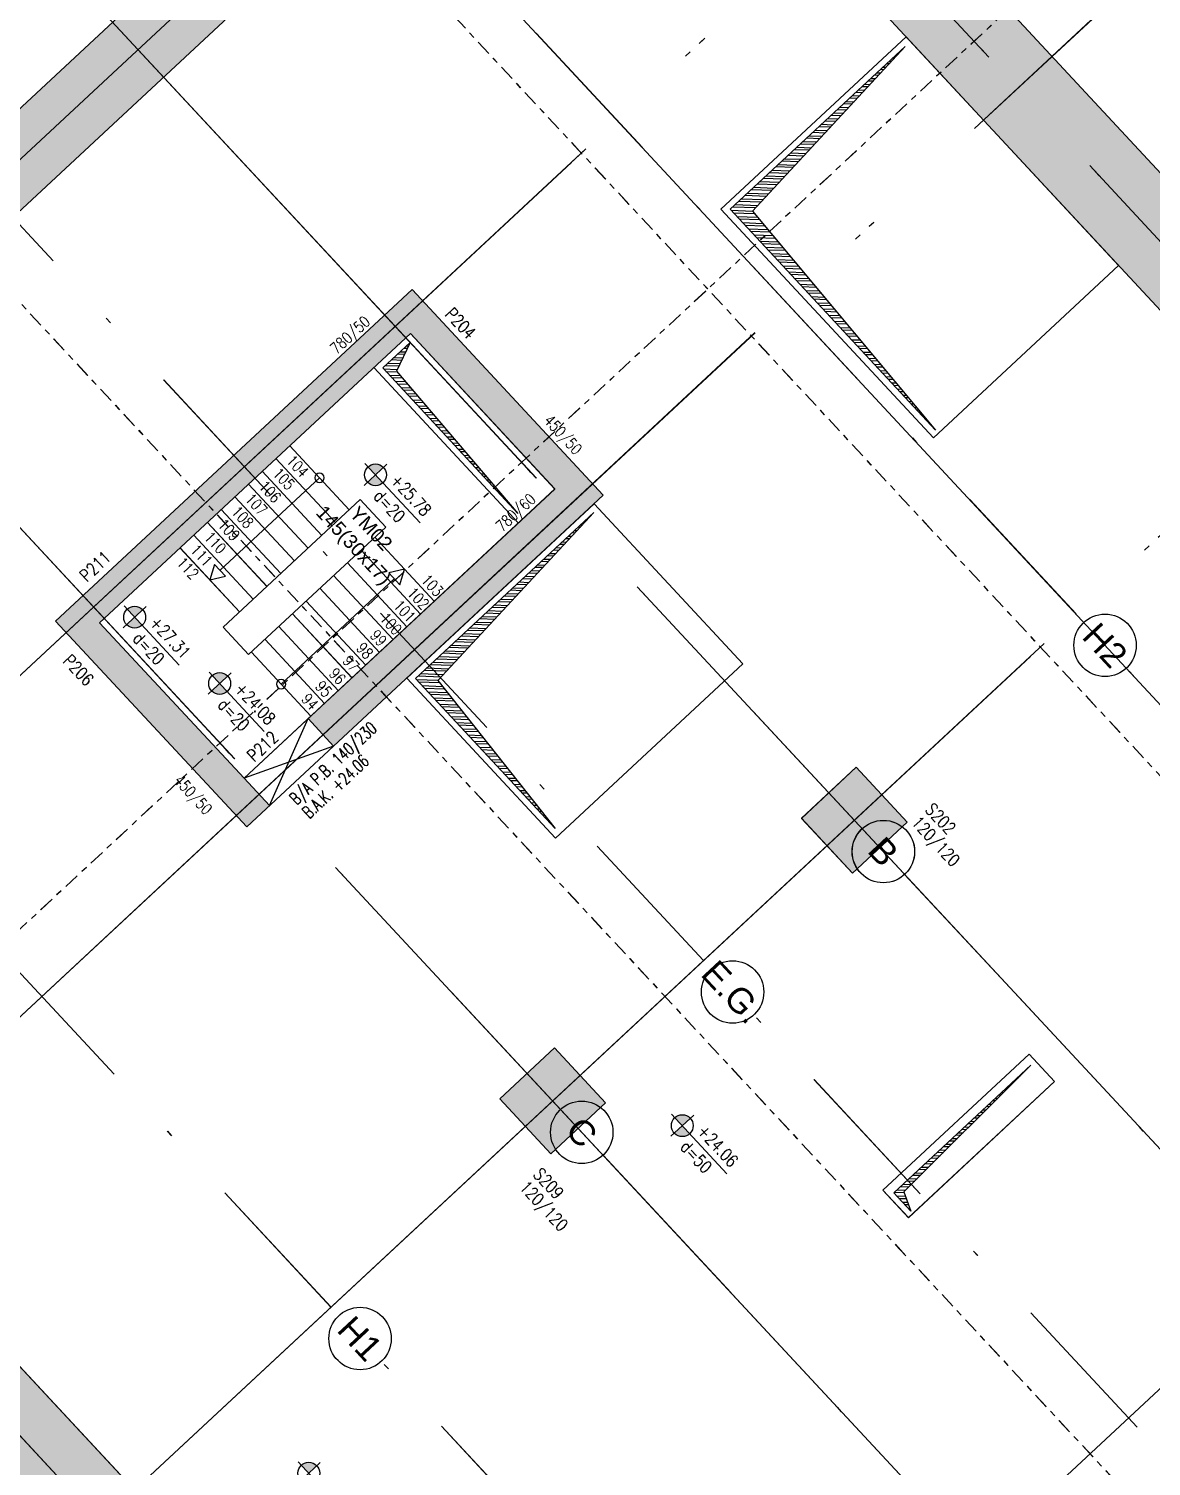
# Model space of a CAD drawing. Header units: inches. Extents: x 400392 to 401495, y 4543971 to 4544133.
# Drawn here: x 400406.88 to 400424.87, y 4544080.24 to 4544103.26 of the extents above; entities that cross this region are included whole.
import ezdxf
from ezdxf.enums import TextEntityAlignment as Align

# ---------------------------------------------------------------- set-up
doc = ezdxf.new("R2010")
doc.units = ezdxf.units.IN
doc.header["$MEASUREMENT"] = 0
for name, pattern in [('AKS', [3, 2.5, -0.25, 0, -0.25]), ('CENTER', [2, 1.25, -0.25, 0.25, -0.25]), ('CIZGI', [0.4, 0.25, -0.15]), ('CONTINU', [0]), ('DASHDOT2', [0.5, 0.25, -0.125, 0, -0.125]), ('HIDDEN', [0.375, 0.25, -0.125])]:
    doc.linetypes.add(name, pattern=pattern)
doc.layers.add('A-DETL', color=90, linetype='Continuous', lineweight=15)
for name, color, linetype in [('aks prota', 2, 'AKS'), ('boşluk prota', 2, 'Continuous'), ('boşluk taraması prota', 252, 'Continuous'), ('caks prota', 4, 'Continuous'), ('kiriş prota', 6, 'Continuous'), ('kolon prota', 1, 'Continuous'), ('kolon tarama prota', 252, 'Continuous'), ('lkolon prota', 4, 'Continuous'), ('lperde prota', 4, 'Continuous'), ('merdiven prota', 2, 'Continuous'), ('metraj prota', 2, 'Continuous'), ('perde prota', 1, 'Continuous'), ('PRT-AL-TUNEL_EKSENI', 14, 'DASHDOT2'), ('PRT-MI-ad_dim', 8, 'Continuous'), ('prt-s-taxis', 7, 'Continuous'), ('skesit prota', 7, 'Continuous'), ('st-s_level (kot)', 6, 'Continuous'), ('st-s_levelmark (kot işareti)', 4, 'Continuous'), ('st_s_not çizgisi', 4, 'CIZGI'), ('taks prota', 7, 'Continuous'), ('tkolon prota', 6, 'Continuous'), ('tnot prota', 4, 'Continuous'), ('tperde prota', 6, 'Continuous')]:
    doc.layers.add(name, color=color, linetype=linetype)
doc.styles.add('OLCU', font='romanstw.shx')
doc.styles.add('PRT-MI-a_Arial', font='Arial.ttf', dxfattribs={"height": 30})
doc.styles.add('TAKS', font='Arial Unicode.ttf')
doc.styles.add('tkolon', font='romanstw.shx')
doc.styles.add('TNOT', font='romanstw.shx', dxfattribs={"width": 0.8, "height": 250})

# ---------------------------------------------------------------- blocks, each defined once
blk = doc.blocks.new('PLAN_KOT')
at = {"layer": 'st-s_levelmark (kot işareti)'}
h = blk.add_hatch(color=256, dxfattribs=at)
h.paths.add_polyline_path([(0, 17.5, 0.414214), (-17.5, 0), (0, 0)])
h.paths.add_polyline_path([(17.5, 0), (0, 0), (0, -17.5, 0.414214)])
for p, q in [((0, 25), (0, -25)), ((105, 0), (-25, 0))]:
    blk.add_line(p, q, dxfattribs=at)
blk.add_circle((0, 0), 17.5, dxfattribs=at)
at = {"layer": 'st-s_level (kot)', "color": 6, "style": 'OLCU', "width": 0.8}
for tag, p in [('KOT', (22.7, 9.8)), ('DÖŞEME_KALINLIĞI', (22.7, -27.6))]:
    blk.add_attdef(tag, p, '', height=20, dxfattribs=at)
blk = doc.blocks.new('*U12')
at = {"layer": 'metraj prota', "color": 4}
blk.add_lwpolyline([(-270, 0), (-247.5, 13), (-247.5, -13)], close=True, dxfattribs=at)
blk.add_lwpolyline([(0, 0), (-247.5, 0)], dxfattribs=at)
blk.add_circle((0, 0), 7.5, dxfattribs=at)
blk = doc.blocks.new('*U11')
at = {"layer": 'metraj prota', "color": 4}
blk.add_lwpolyline([(-240, 0), (-217.5, 13), (-217.5, -13)], close=True, dxfattribs=at)
blk.add_lwpolyline([(0, 0), (-217.5, 0)], dxfattribs=at)
blk.add_circle((0, 0), 7.5, dxfattribs=at)
blk = doc.blocks.new('Stair_Anotation')
at = {"color": 0, "style": 'PRT-MI-a_Arial'}
blk.add_attdef('M.ADI', text='', height=0.2, dxfattribs=at).set_placement((0, 0), align=Align.BOTTOM_CENTER)
blk.add_attdef('BAS.SAYI-(EN-RIHT)', text='', height=0.2, dxfattribs=at).set_placement((0, -0.08), align=Align.TOP_CENTER)
blk = doc.blocks.new('A$C1a5ef8c2')
at = {"layer": 'boşluk taraması prota', "ltscale": 2}
h = blk.add_hatch(dxfattribs=at)
h.set_pattern_fill('ANSI31', color=256, scale=0.03, angle=-47.076, style=0)
h.set_pattern_definition([(357.923994, (-752.87221, 359.85897), (0.003450452, 0.095187483), [])])
h.paths.add_polyline_path([(29.334, 128.356), (26.886, 125.715), (29.821, 122.21), (26.531, 125.748)])
h = blk.add_hatch(dxfattribs=at)
h.set_pattern_fill('ANSI31', color=256, scale=0.03, angle=-47.076, style=0)
h.set_pattern_definition([(357.923994, (-758.44145, 357.31893), (0.003450452, 0.095187483), [])])
h.paths.add_polyline_path([(21.401, 123.617), (21.183, 123.156), (23.129, 120.878), (20.962, 123.208)])
h = blk.add_hatch(dxfattribs=at)
h.set_pattern_fill('ANSI31', color=256, scale=0.03, angle=-47.076, style=0)
h.set_pattern_definition([(357.923994, (-757.91411, 352.34681), (0.003450452, 0.095187483), [])])
h.paths.add_polyline_path([(24.345, 120.892), (21.844, 118.203), (23.724, 115.832), (21.489, 118.236)])
h = blk.add_hatch(dxfattribs=at)
h.set_pattern_fill('ANSI31', color=256, scale=0.03, angle=-47.076, style=0)
h.set_pattern_definition([(357.923994, (-1189.88509, 799.59611), (0.0034504516, 0.095187483), [])])
h.paths.add_polyline_path([(31.347, 112.041), (29.313, 110.014), (29.423, 109.705), (29.15, 109.998)])
at = {"layer": 'kolon tarama prota'}
h = blk.add_hatch(color=256, dxfattribs=at)
h.dxf.hatch_style = 1
h.paths.add_polyline_path([(49.467, 68.11), (49.159, 70.643), (5.918, 117.138), (24.151, 134.095), (39.018, 118.11), (43.332, 118.633), (43.151, 120.123), (39.596, 119.691), (24.432, 135.995), (4.002, 116.995)])
h = blk.add_hatch(color=256, dxfattribs=at)
h.dxf.hatch_style = 1
h.paths.add_polyline_path([(24.496, 121.17), (21.432, 124.465), (15.72, 119.153), (18.785, 115.858), (19.151, 116.198), (16.427, 119.127), (21.406, 123.758), (23.721, 121.268), (19.767, 117.591), (20.176, 117.151)])
h = blk.add_hatch(color=256, dxfattribs=at)
h.dxf.hatch_style = 1
h.paths.add_polyline_path([(28.548, 116.813), (29.366, 115.934), (28.487, 115.117), (27.67, 115.995)])
h = blk.add_hatch(color=256, dxfattribs=at)
h.dxf.hatch_style = 1
h.paths.add_polyline_path([(23.715, 112.318), (24.533, 111.439), (23.654, 110.622), (22.837, 111.501)])
at = {"layer": 'A-DETL', "color": 1, "lineweight": 5}
blk.add_lwpolyline([(18.906, 133.421), (126.814, 17.396)], dxfattribs=at)
at = {"layer": 'aks prota', "ltscale": 10}
for p, q in [((133.168, 17.979), (20.172, 139.475)), ((133.168, 17.979), (20.172, 139.475)), ((133.168, 17.979), (20.172, 139.475)), ((131.311, 19.976), (20.172, 139.475)), ((133.168, 17.979), (20.172, 139.475)), ((1.421, 113.774), (27.834, 138.34)), ((1.421, 113.774), (27.834, 138.34)), ((1.557, 113.902), (27.834, 138.34)), ((1.639, 113.978), (27.834, 138.34)), ((1.639, 113.978), (27.834, 138.34)), ((5.678, 109.471), (31.954, 133.91)), ((5.678, 109.471), (31.954, 133.91)), ((5.678, 109.471), (31.954, 133.91)), ((5.896, 109.675), (31.954, 133.91)), ((5.913, 109.691), (31.971, 133.926)), ((125.918, 11.237), (12.923, 132.733)), ((125.918, 11.237), (12.923, 132.733)), ((125.918, 11.237), (12.923, 132.733)), ((124.062, 13.233), (12.923, 132.733)), ((125.918, 11.237), (12.923, 132.733)), ((8.402, 106.542), (34.678, 130.981)), ((8.402, 106.542), (34.678, 130.981)), ((8.402, 106.542), (34.678, 130.981)), ((8.621, 106.746), (34.678, 130.981)), ((8.621, 106.746), (34.678, 130.981)), ((121.085, 6.742), (8.09, 128.238)), ((121.085, 6.742), (8.09, 128.238)), ((121.085, 6.742), (8.09, 128.238)), ((119.229, 8.739), (8.09, 128.238)), ((121.085, 6.742), (8.09, 128.238)), ((13.033, 101.563), (39.309, 126.001)), ((13.033, 101.563), (39.309, 126.001)), ((13.033, 101.563), (39.309, 126.001)), ((13.251, 101.767), (39.309, 126.001)), ((13.251, 101.767), (39.309, 126.001)), ((113.836, 0), (0.841, 121.496)), ((113.836, 0), (0.841, 121.496)), ((113.836, 0), (0.841, 121.496)), ((111.979, 1.996), (0.841, 121.496)), ((113.836, 0), (0.841, 121.496)), ((19.843, 94.24), (46.442, 118.978)), ((19.843, 94.24), (46.442, 118.978)), ((19.843, 94.24), (46.442, 118.978)), ((20.062, 94.444), (46.442, 118.978)), ((20.062, 94.444), (46.442, 118.978)), ((113.372, 24.727), (29.325, 115.097)), ((113.372, 24.727), (29.325, 115.097)), ((108.54, 20.232), (24.492, 110.602))]:
    blk.add_line(p, q, dxfattribs=at)
at = {"layer": 'boşluk prota', "ltscale": 0.05}
for points in [[(29.334, 128.356), (26.886, 125.715), (29.821, 122.21), (26.531, 125.748)], [(21.401, 123.617), (21.183, 123.156), (23.129, 120.878), (20.962, 123.208)], [(24.345, 120.892), (21.844, 118.203), (23.724, 115.832), (21.489, 118.236)], [(31.347, 112.041), (29.313, 110.014), (29.423, 109.705), (29.15, 109.998)]]:
    blk.add_lwpolyline(points, close=True, dxfattribs=at)
at = {"layer": 'caks prota', "ltscale": 0.05}
for centre in [(32.536, 118.766), (32.536, 118.766), (28.984, 115.463), (28.984, 115.463), (26.568, 113.215), (26.568, 113.215), (24.152, 110.968), (24.152, 110.968), (20.6, 107.665), (20.6, 107.665)]:
    blk.add_circle(centre, 0.5, dxfattribs=at)
at = {"layer": 'kiriş prota'}
for points in [[(29.347, 128.509), (32.752, 124.848), (29.786, 122.089), (26.381, 125.751)], [(20.602, 121.098), (18.405, 119.055), (18.814, 118.616), (21.011, 120.659)], [(24.35, 121.033), (26.733, 118.47), (23.731, 115.678), (21.348, 118.241)], [(31.318, 112.219), (31.727, 111.78), (29.384, 109.6), (28.975, 110.04)]]:
    blk.add_lwpolyline(points, close=True, dxfattribs=at)
blk.add_lwpolyline([(20.82, 123.213), (23.136, 120.724)], dxfattribs=at)
at = {"layer": 'kolon prota', "color": 1}
for points in [[(28.548, 116.813), (29.366, 115.934), (28.487, 115.117), (27.67, 115.995)], [(23.715, 112.318), (24.533, 111.439), (23.654, 110.622), (22.837, 111.501)]]:
    blk.add_lwpolyline(points, close=True, dxfattribs=at)
at = {"layer": 'merdiven prota', "linetype": 'HIDDEN', "ltscale": 10}
for p, q in [((20.426, 120.935), (19.473, 121.96)), ((19.987, 120.526), (19.033, 121.552)), ((20.207, 120.731), (19.253, 121.756)), ((19.767, 120.322), (18.814, 121.347)), ((19.548, 120.118), (18.594, 121.143)), ((19.328, 119.913), (18.374, 120.939)), ((19.108, 119.709), (18.155, 120.734)), ((18.889, 119.505), (17.935, 120.53)), ((21.788, 119.47), (20.835, 120.496)), ((18.669, 119.301), (17.715, 120.326)), ((21.569, 119.266), (20.615, 120.291)), ((21.349, 119.062), (20.396, 120.087)), ((21.129, 118.858), (20.176, 119.883)), ((20.69, 118.449), (19.737, 119.474)), ((20.91, 118.653), (19.956, 119.678)), ((20.47, 118.245), (19.517, 119.27)), ((20.251, 118.04), (19.297, 119.065)), ((20.031, 117.836), (19.077, 118.861)), ((19.811, 117.632), (18.858, 118.657))]:
    blk.add_line(p, q, dxfattribs=at)
blk.add_lwpolyline([(19.767, 117.591), (20.176, 117.151), (18.742, 116.637), (19.151, 116.198), (19.767, 117.591)], dxfattribs=at)
at = {"layer": 'perde prota'}
for points in [[(49.467, 68.11), (49.159, 70.643), (5.918, 117.138), (24.151, 134.095), (39.018, 118.11), (43.332, 118.633), (43.151, 120.123), (39.596, 119.691), (24.432, 135.995), (4.002, 116.995)], [(21.432, 124.465), (24.496, 121.17), (18.785, 115.858), (15.72, 119.153)], [(21.406, 123.758), (23.721, 121.268), (18.742, 116.637), (16.427, 119.127)]]:
    blk.add_lwpolyline(points, close=True, dxfattribs=at)
at = {"layer": 'PRT-AL-TUNEL_EKSENI', "ltscale": 10}
for p, q in [((16.474, 136.036), (129.47, 14.54)), ((10.506, 130.485), (123.502, 8.99)), ((4.538, 124.935), (117.534, 3.439))]:
    blk.add_line(p, q, dxfattribs=at)
at = {"layer": 'skesit prota', "linetype": 'CENTER', "ltscale": 0.2}
for points in [[(93.991, 110.011), (45.135, 104.078), (13.126, 138.495)], [(6.701, 133.338), (120.284, 11.212)], [(33.789, 131.555), (4.919, 104.705)]]:
    blk.add_lwpolyline(points, dxfattribs=at)
at = {"layer": 'PRT-MI-ad_dim', "xscale": -0.01000000000024428, "yscale": 0.01000000000024428, "zscale": 0.01000000000024428}
for name, p, rotation in [('*U11', (19.95, 121.448), 222.9239931248109), ('*U12', (19.335, 118.144), 42.92399312481085)]:
    blk.add_blockref(name, p, dxfattribs=dict(at, rotation=rotation))
at = {"layer": 'prt-s-taxis'}
ref = blk.add_blockref('Stair_Anotation', (20.651, 120.508), dxfattribs=dict(at, xscale=-1.125000000027481, yscale=1.125000000027481, zscale=1.125000000027481, rotation=312.9239939234408))
ref.add_attrib('M.ADI', 'YM02', dxfattribs={"layer": '0', "color": 0, "height": 0.225, "rotation": 312.924, "style": 'PRT-MI-a_Arial'}).set_placement((20.645, 120.514), align=Align.BOTTOM_CENTER)
ref.add_attrib('BAS.SAYI-(EN-RIHT)', '145(30x17)', dxfattribs={"layer": '0', "color": 0, "height": 0.225, "rotation": 312.924, "style": 'PRT-MI-a_Arial'}).set_placement((20.584, 120.448), align=Align.TOP_CENTER)
at = {"layer": 'st-s_level (kot)', "linetype": 'CONTINU', "ltscale": 0.1, "xscale": 0.01000000000024428, "yscale": 0.01000000000024428, "zscale": 0.01000000000024428, "rotation": 312.9239939580838}
for p, values in [((20.847, 121.495), {'KOT': '+25.78', 'DÖŞEME_KALINLIĞI': 'd=20'}), ((16.989, 119.215), {'KOT': '+27.31', 'DÖŞEME_KALINLIĞI': 'd=20'}), ((18.351, 118.154), {'KOT': '+24.08', 'DÖŞEME_KALINLIĞI': 'd=20'}), ((25.762, 111.074), {'KOT': '+24.06', 'DÖŞEME_KALINLIĞI': 'd=50'}), ((19.778, 105.509), {'KOT': '+24.06', 'DÖŞEME_KALINLIĞI': 'd=50'})]:
    blk.add_blockref('PLAN_KOT', p, dxfattribs=at).add_auto_attribs(values)
at = {"layer": 'lkolon prota', "style": 'tkolon', "width": 0.8}
for p in [(29.421, 115.917), (23.141, 110.076)]:
    blk.add_text('120/120', height=0.2, rotation=312.924, dxfattribs=at).set_placement(p)
at = {"layer": 'lperde prota', "style": 'tkolon', "width": 0.8}
for s, rotation, p in [('780/50', 42.5635, (20.163, 123.482)), ('450/50', 312.5635, (23.599, 122.415)), ('780/60', 42.5635, (22.815, 120.638)), ('450/50', 312.5635, (17.672, 116.651))]:
    blk.add_text(s, height=0.18, rotation=rotation, dxfattribs=at).set_placement(p, align=Align.MIDDLE_LEFT)
at = {"layer": 'st-s_level (kot)', "color": 6, "style": 'OLCU', "width": 0.8}
for tag, p, rotation in [('D=60', (41.417, 99.58), 312.924), ('D=60', (34.914, 96.881), 312.924), ('D=60', (41.724, 89.558), 312.924), ('D=60', (74.072, 82.365), 276.924), ('D=90', (58.452, 80.894), 312.924), ('D=60', (82.07, 73.768), 276.924), ('D=60', (66.17, 72.697), 312.924), ('D=60', (59.529, 70.146), 312.924), ('D=60', (74.283, 63.914), 312.924), ('D=60', (67.523, 61.55), 312.924), ('D=60', (81.905, 55.778), 312.924), ('D=60', (75.518, 52.954), 312.924), ('D=60', (83.512, 44.358), 312.924), ('D=60', (93.868, 42.953), 312.924), ('D=60', (102.234, 34.187), 312.924), ('D=60', (95.218, 31.81), 312.924), ('D=60', (99.288, 27.664), 312.924), ('+22.51', (112.229, 23.935), 312.924), ('+20.81', (108.552, 21.5), 312.924), ('D=80', (97.117, 17.526), 312.924)]:
    blk.add_attdef(tag, p, '', height=0.2, rotation=rotation, dxfattribs=at)
at = {"layer": 'st_s_not çizgisi', "ltscale": 0.05, "style": 'tkolon', "width": 0.8}
for s, p in [('104', (19.472, 121.77)), ('105', (19.252, 121.566)), ('106', (19.032, 121.361)), ('107', (18.813, 121.157)), ('108', (18.593, 120.953)), ('109', (18.373, 120.748)), ('110', (18.154, 120.544)), ('111', (17.934, 120.34)), ('112', (17.714, 120.136)), ('103', (21.632, 119.862)), ('102', (21.408, 119.654)), ('100', (20.969, 119.245)), ('101', (21.189, 119.449)), ('98', (20.591, 118.77)), ('99', (20.811, 118.974)), ('97', (20.372, 118.566)), ('96', (20.152, 118.361)), ('95', (19.932, 118.157)), ('94', (19.713, 117.953))]:
    blk.add_text(s, height=0.18, rotation=312.924, dxfattribs=at).set_placement(p, align=Align.MIDDLE_LEFT)
at = {"layer": 'taks prota', "style": 'TAKS'}
for s, p in [('H2', (32.536, 118.766)), ('H2', (32.536, 118.766)), ('B', (28.984, 115.463)), ('B', (28.984, 115.463)), ('E.G.', (26.568, 113.215)), ('E.G.', (26.568, 113.215)), ('C', (24.152, 110.968)), ('C', (24.152, 110.968)), ('H1', (20.6, 107.665)), ('H1', (20.6, 107.665))]:
    blk.add_text(s, height=0.4, rotation=312.924, dxfattribs=at).set_placement(p, align=Align.MIDDLE_CENTER)
at = {"layer": 'tkolon prota', "style": 'tkolon', "width": 0.8}
for s, p in [('S202', (29.641, 116.121)), ('S209', (23.361, 110.28))]:
    blk.add_text(s, height=0.2, rotation=312.924, dxfattribs=at).set_placement(p)
at = {"layer": 'tnot prota', "style": 'TNOT', "width": 0.7}
for s, p in [('B/A P.B. 140/230', (19.515, 116.271)), ('B.A.K. +24.06', (19.72, 116.051))]:
    blk.add_text(s, height=0.2, rotation=42.924, dxfattribs=at).set_placement(p, align=Align.MIDDLE_LEFT)
at = {"layer": 'tperde prota', "style": 'tkolon', "width": 0.8}
for s, rotation, p in [('P204', 313.3933, (22.019, 124.123)), ('P211', 43.3933, (16.155, 119.841)), ('P206', 313.3933, (15.897, 118.57)), ('P212', 43.3933, (18.837, 116.957))]:
    blk.add_text(s, height=0.2, rotation=rotation, dxfattribs=at).set_placement(p, align=Align.MIDDLE_LEFT)

msp = doc.modelspace()

# ---------------------------------------------------------------- hatches: boundary and pattern name
at = {"layer": 'boşluk taraması prota', "ltscale": 2}
h = msp.add_hatch(dxfattribs=at)
h.set_pattern_fill('ANSI31', color=256, scale=0.03, angle=-47.076, style=0)
h.set_pattern_definition([(357.923994, (399638.72009, 4544334.47911), (0.003450452, 0.095187483), [])])
h.paths.add_polyline_path([(400420.927, 4544102.976), (400418.478, 4544100.335), (400421.413, 4544096.83), (400418.123, 4544100.368)])
h = msp.add_hatch(dxfattribs=at)
h.set_pattern_fill('ANSI31', color=256, scale=0.03, angle=-47.076, style=0)
h.set_pattern_definition([(357.923994, (399633.15085, 4544331.93906), (0.003450452, 0.095187483), [])])
h.paths.add_polyline_path([(400412.993, 4544098.237), (400412.775, 4544097.776), (400414.721, 4544095.498), (400412.554, 4544097.828)])
h = msp.add_hatch(dxfattribs=at)
h.set_pattern_fill('ANSI31', color=256, scale=0.03, angle=-47.076, style=0)
h.set_pattern_definition([(357.923994, (399633.67819, 4544326.96695), (0.003450452, 0.095187483), [])])
h.paths.add_polyline_path([(400415.937, 4544095.512), (400413.436, 4544092.823), (400415.316, 4544090.453), (400413.081, 4544092.856)])
h = msp.add_hatch(dxfattribs=at)
h.set_pattern_fill('ANSI31', color=256, scale=0.03, angle=-47.076, style=0)
h.set_pattern_definition([(357.923994, (399201.70721, 4544774.21625), (0.0034504516, 0.095187483), [])])
h.paths.add_polyline_path([(400422.939, 4544086.661), (400420.905, 4544084.634), (400421.015, 4544084.325), (400420.743, 4544084.618)])
at = {"layer": 'kolon tarama prota'}
h = msp.add_hatch(color=256, dxfattribs=at)
h.dxf.hatch_style = 1
h.paths.add_polyline_path([(400441.059, 4544042.73), (400440.752, 4544045.263), (400397.51, 4544091.758), (400415.743, 4544108.715), (400430.611, 4544092.73), (400434.924, 4544093.254), (400434.743, 4544094.743), (400431.188, 4544094.311), (400416.025, 4544110.616), (400395.595, 4544091.615)])
h = msp.add_hatch(color=256, dxfattribs=at)
h.dxf.hatch_style = 1
h.paths.add_polyline_path([(400416.089, 4544095.79), (400413.024, 4544099.085), (400407.312, 4544093.773), (400410.377, 4544090.478), (400410.743, 4544090.818), (400408.019, 4544093.747), (400412.998, 4544098.378), (400415.314, 4544095.889), (400411.36, 4544092.211), (400411.768, 4544091.772)])
h = msp.add_hatch(color=256, dxfattribs=at)
h.dxf.hatch_style = 1
h.paths.add_polyline_path([(400420.141, 4544091.433), (400420.958, 4544090.554), (400420.079, 4544089.737), (400419.262, 4544090.616)])
h = msp.add_hatch(color=256, dxfattribs=at)
h.dxf.hatch_style = 1
h.paths.add_polyline_path([(400415.308, 4544086.938), (400416.125, 4544086.059), (400415.246, 4544085.242), (400414.429, 4544086.121)])

# ---------------------------------------------------------------- linework, layer by layer
at = {"layer": 'A-DETL', "color": 1, "lineweight": 5}
msp.add_lwpolyline([(400410.498, 4544108.041), (400518.406, 4543992.016)], dxfattribs=at)
at = {"layer": 'aks prota', "ltscale": 10}
for p, q in [((400524.76, 4543992.599), (400411.764, 4544114.095)), ((400524.76, 4543992.599), (400411.764, 4544114.095)), ((400524.76, 4543992.599), (400411.764, 4544114.095)), ((400522.903, 4543994.596), (400411.764, 4544114.095)), ((400524.76, 4543992.599), (400411.764, 4544114.095)), ((400393.013, 4544088.395), (400419.426, 4544112.96)), ((400393.013, 4544088.395), (400419.426, 4544112.96)), ((400393.15, 4544088.522), (400419.426, 4544112.96)), ((400393.232, 4544088.598), (400419.426, 4544112.96)), ((400393.232, 4544088.598), (400419.426, 4544112.96)), ((400397.27, 4544084.092), (400423.547, 4544108.53)), ((400397.27, 4544084.092), (400423.547, 4544108.53)), ((400397.27, 4544084.092), (400423.547, 4544108.53)), ((400397.489, 4544084.295), (400423.547, 4544108.53)), ((400397.505, 4544084.311), (400423.563, 4544108.546)), ((400517.511, 4543985.857), (400404.515, 4544107.353)), ((400517.511, 4543985.857), (400404.515, 4544107.353)), ((400517.511, 4543985.857), (400404.515, 4544107.353)), ((400515.654, 4543987.853), (400404.515, 4544107.353)), ((400517.511, 4543985.857), (400404.515, 4544107.353)), ((400399.994, 4544081.163), (400426.271, 4544105.601)), ((400399.994, 4544081.163), (400426.271, 4544105.601)), ((400399.994, 4544081.163), (400426.271, 4544105.601)), ((400400.213, 4544081.366), (400426.271, 4544105.601)), ((400400.213, 4544081.366), (400426.271, 4544105.601)), ((400512.678, 4543981.362), (400399.682, 4544102.858)), ((400512.678, 4543981.362), (400399.682, 4544102.858)), ((400512.678, 4543981.362), (400399.682, 4544102.858)), ((400510.821, 4543983.359), (400399.682, 4544102.858)), ((400512.678, 4543981.362), (400399.682, 4544102.858)), ((400404.625, 4544076.183), (400430.902, 4544100.622)), ((400404.625, 4544076.183), (400430.902, 4544100.622)), ((400404.625, 4544076.183), (400430.902, 4544100.622)), ((400404.844, 4544076.387), (400430.902, 4544100.622)), ((400404.844, 4544076.387), (400430.902, 4544100.622)), ((400505.428, 4543974.62), (400392.433, 4544096.116)), ((400505.428, 4543974.62), (400392.433, 4544096.116)), ((400505.428, 4543974.62), (400392.433, 4544096.116)), ((400503.572, 4543976.617), (400392.433, 4544096.116)), ((400505.428, 4543974.62), (400392.433, 4544096.116)), ((400411.435, 4544068.861), (400438.034, 4544093.599)), ((400411.435, 4544068.861), (400438.034, 4544093.599)), ((400411.435, 4544068.861), (400438.034, 4544093.599)), ((400411.654, 4544069.064), (400438.034, 4544093.599)), ((400411.654, 4544069.064), (400438.034, 4544093.599)), ((400504.965, 4543999.347), (400420.917, 4544089.717)), ((400504.965, 4543999.347), (400420.917, 4544089.717)), ((400500.132, 4543994.852), (400416.084, 4544085.222))]:
    msp.add_line(p, q, dxfattribs=at)
at = {"layer": 'boşluk prota', "ltscale": 0.05}
for points in [[(400420.927, 4544102.976), (400418.478, 4544100.335), (400421.413, 4544096.83), (400418.123, 4544100.368)], [(400412.993, 4544098.237), (400412.775, 4544097.776), (400414.721, 4544095.498), (400412.554, 4544097.828)], [(400415.937, 4544095.512), (400413.436, 4544092.823), (400415.316, 4544090.453), (400413.081, 4544092.856)], [(400422.939, 4544086.661), (400420.905, 4544084.634), (400421.015, 4544084.325), (400420.743, 4544084.618)]]:
    msp.add_lwpolyline(points, close=True, dxfattribs=at)
at = {"layer": 'caks prota', "ltscale": 0.05}
for centre in [(400424.128, 4544093.386), (400424.128, 4544093.386), (400420.577, 4544090.083), (400420.577, 4544090.083), (400418.16, 4544087.835), (400418.16, 4544087.835), (400415.744, 4544085.588), (400415.744, 4544085.588), (400412.192, 4544082.285), (400412.192, 4544082.285)]:
    msp.add_circle(centre, 0.5, dxfattribs=at)
at = {"layer": 'kiriş prota'}
for points in [[(400420.939, 4544103.129), (400424.344, 4544099.468), (400421.378, 4544096.71), (400417.973, 4544100.371)], [(400412.194, 4544095.719), (400409.998, 4544093.675), (400410.406, 4544093.236), (400412.603, 4544095.279)], [(400415.942, 4544095.653), (400418.326, 4544093.091), (400415.323, 4544090.298), (400412.94, 4544092.861)], [(400422.911, 4544086.839), (400423.319, 4544086.4), (400420.976, 4544084.221), (400420.567, 4544084.66)]]:
    msp.add_lwpolyline(points, close=True, dxfattribs=at)
msp.add_lwpolyline([(400412.412, 4544097.833), (400414.728, 4544095.344)], dxfattribs=at)
at = {"layer": 'kolon prota', "color": 1}
for points in [[(400420.141, 4544091.433), (400420.958, 4544090.554), (400420.079, 4544089.737), (400419.262, 4544090.616)], [(400415.308, 4544086.938), (400416.125, 4544086.059), (400415.246, 4544085.242), (400414.429, 4544086.121)]]:
    msp.add_lwpolyline(points, close=True, dxfattribs=at)
at = {"layer": 'merdiven prota', "linetype": 'HIDDEN', "ltscale": 10}
for p, q in [((400412.019, 4544095.555), (400411.065, 4544096.58)), ((400411.799, 4544095.351), (400410.845, 4544096.376)), ((400411.579, 4544095.146), (400410.626, 4544096.172)), ((400411.36, 4544094.942), (400410.406, 4544095.967)), ((400411.14, 4544094.738), (400410.186, 4544095.763)), ((400410.701, 4544094.329), (400409.747, 4544095.354)), ((400410.92, 4544094.534), (400409.967, 4544095.559)), ((400410.481, 4544094.125), (400409.527, 4544095.15)), ((400413.381, 4544094.091), (400412.427, 4544095.116)), ((400410.261, 4544093.921), (400409.308, 4544094.946)), ((400413.161, 4544093.886), (400412.208, 4544094.911)), ((400412.941, 4544093.682), (400411.988, 4544094.707)), ((400412.722, 4544093.478), (400411.768, 4544094.503)), ((400412.502, 4544093.273), (400411.548, 4544094.299)), ((400412.282, 4544093.069), (400411.329, 4544094.094)), ((400412.063, 4544092.865), (400411.109, 4544093.89)), ((400411.843, 4544092.66), (400410.889, 4544093.686)), ((400411.404, 4544092.252), (400410.45, 4544093.277)), ((400411.623, 4544092.456), (400410.67, 4544093.481))]:
    msp.add_line(p, q, dxfattribs=at)
msp.add_lwpolyline([(400411.36, 4544092.211), (400411.768, 4544091.772), (400410.334, 4544091.258), (400410.743, 4544090.818), (400411.36, 4544092.211)], dxfattribs=at)
at = {"layer": 'perde prota'}
for points in [[(400441.059, 4544042.73), (400440.752, 4544045.263), (400397.51, 4544091.758), (400415.743, 4544108.715), (400430.611, 4544092.73), (400434.924, 4544093.254), (400434.743, 4544094.743), (400431.188, 4544094.311), (400416.025, 4544110.616), (400395.595, 4544091.615)], [(400413.024, 4544099.085), (400416.089, 4544095.79), (400410.377, 4544090.478), (400407.312, 4544093.773)], [(400412.998, 4544098.378), (400415.314, 4544095.889), (400410.334, 4544091.258), (400408.019, 4544093.747)]]:
    msp.add_lwpolyline(points, close=True, dxfattribs=at)
at = {"layer": 'PRT-AL-TUNEL_EKSENI', "ltscale": 10}
for p, q in [((400408.067, 4544110.656), (400521.062, 4543989.16)), ((400402.099, 4544105.105), (400515.094, 4543983.61)), ((400396.131, 4544099.555), (400509.126, 4543978.059))]:
    msp.add_line(p, q, dxfattribs=at)
at = {"layer": 'skesit prota', "linetype": 'CENTER', "ltscale": 0.2}
for points in [[(400485.584, 4544084.631), (400436.728, 4544078.698), (400404.719, 4544113.115)], [(400398.294, 4544107.959), (400511.876, 4543985.832)], [(400425.381, 4544106.176), (400396.511, 4544079.325)]]:
    msp.add_lwpolyline(points, dxfattribs=at)

# ---------------------------------------------------------------- block references
msp.add_blockref('A$C1a5ef8c2', (400391.592, 4543974.62))
at = {"layer": 'PRT-MI-ad_dim', "xscale": -0.01000000000024428, "yscale": 0.01000000000024428, "zscale": 0.01000000000024428}
for name, p, rotation in [('*U11', (400411.542, 4544096.068), 222.9239931248109), ('*U12', (400410.927, 4544092.764), 42.92399312481085)]:
    msp.add_blockref(name, p, dxfattribs=dict(at, rotation=rotation))
at = {"layer": 'prt-s-taxis'}
ref = msp.add_blockref('Stair_Anotation', (400412.243, 4544095.128), dxfattribs=dict(at, xscale=-1.125000000027481, yscale=1.125000000027481, zscale=1.125000000027481, rotation=312.9239939234408))
ref.add_attrib('M.ADI', 'YM02', dxfattribs={"layer": '0', "color": 0, "height": 0.225, "rotation": 312.924, "style": 'PRT-MI-a_Arial'}).set_placement((400412.237, 4544095.134), align=Align.BOTTOM_CENTER)
ref.add_attrib('BAS.SAYI-(EN-RIHT)', '145(30x17)', dxfattribs={"layer": '0', "color": 0, "height": 0.225, "rotation": 312.924, "style": 'PRT-MI-a_Arial'}).set_placement((400412.176, 4544095.068), align=Align.TOP_CENTER)
at = {"layer": 'st-s_level (kot)', "linetype": 'CONTINU', "ltscale": 0.1, "xscale": 0.01000000000024428, "yscale": 0.01000000000024428, "zscale": 0.01000000000024428, "rotation": 312.9239939580838}
for p, values in [((400412.439, 4544096.115), {'KOT': '+25.78', 'DÖŞEME_KALINLIĞI': 'd=20'}), ((400408.581, 4544093.835), {'KOT': '+27.31', 'DÖŞEME_KALINLIĞI': 'd=20'}), ((400409.943, 4544092.774), {'KOT': '+24.08', 'DÖŞEME_KALINLIĞI': 'd=20'}), ((400417.354, 4544085.694), {'KOT': '+24.06', 'DÖŞEME_KALINLIĞI': 'd=50'}), ((400411.37, 4544080.129), {'KOT': '+24.06', 'DÖŞEME_KALINLIĞI': 'd=50'})]:
    msp.add_blockref('PLAN_KOT', p, dxfattribs=at).add_auto_attribs(values)

# ---------------------------------------------------------------- texts
at = {"layer": 'lkolon prota', "style": 'tkolon', "width": 0.8}
for p in [(400421.013, 4544090.537), (400414.733, 4544084.696)]:
    msp.add_text('120/120', height=0.2, rotation=312.924, dxfattribs=at).set_placement(p)
at = {"layer": 'lperde prota', "style": 'tkolon', "width": 0.8}
for s, rotation, p in [('780/50', 42.5635, (400411.755, 4544098.102)), ('450/50', 312.5635, (400415.191, 4544097.035)), ('780/60', 42.5635, (400414.407, 4544095.258)), ('450/50', 312.5635, (400409.265, 4544091.271))]:
    msp.add_text(s, height=0.18, rotation=rotation, dxfattribs=at).set_placement(p, align=Align.MIDDLE_LEFT)
at = {"layer": 'st_s_not çizgisi', "ltscale": 0.05, "style": 'tkolon', "width": 0.8}
for s, p in [('104', (400411.064, 4544096.39)), ('105', (400410.844, 4544096.186)), ('106', (400410.625, 4544095.981)), ('108', (400410.185, 4544095.573)), ('107', (400410.405, 4544095.777)), ('109', (400409.966, 4544095.369)), ('110', (400409.746, 4544095.164)), ('111', (400409.526, 4544094.96)), ('112', (400409.306, 4544094.756)), ('103', (400413.224, 4544094.482)), ('102', (400413.001, 4544094.274)), ('101', (400412.781, 4544094.069)), ('100', (400412.561, 4544093.865)), ('99', (400412.403, 4544093.594)), ('98', (400412.184, 4544093.39)), ('97', (400411.964, 4544093.186)), ('95', (400411.525, 4544092.777)), ('96', (400411.744, 4544092.981)), ('94', (400411.305, 4544092.573))]:
    msp.add_text(s, height=0.18, rotation=312.924, dxfattribs=at).set_placement(p, align=Align.MIDDLE_LEFT)
at = {"layer": 'taks prota', "style": 'TAKS'}
for s, p in [('H2', (400424.128, 4544093.386)), ('H2', (400424.128, 4544093.386)), ('B', (400420.577, 4544090.083)), ('B', (400420.577, 4544090.083)), ('E.G.', (400418.16, 4544087.835)), ('E.G.', (400418.16, 4544087.835)), ('C', (400415.744, 4544085.588)), ('C', (400415.744, 4544085.588)), ('H1', (400412.192, 4544082.285)), ('H1', (400412.192, 4544082.285))]:
    msp.add_text(s, height=0.4, rotation=312.924, dxfattribs=at).set_placement(p, align=Align.MIDDLE_CENTER)
at = {"layer": 'tkolon prota', "style": 'tkolon', "width": 0.8}
for s, p in [('S202', (400421.233, 4544090.741)), ('S209', (400414.953, 4544084.9))]:
    msp.add_text(s, height=0.2, rotation=312.924, dxfattribs=at).set_placement(p)
at = {"layer": 'tnot prota', "style": 'TNOT', "width": 0.7}
for s, p in [('B/A P.B. 140/230', (400411.108, 4544090.891)), ('B.A.K. +24.06', (400411.312, 4544090.672))]:
    msp.add_text(s, height=0.2, rotation=42.924, dxfattribs=at).set_placement(p, align=Align.MIDDLE_LEFT)
at = {"layer": 'tperde prota', "style": 'tkolon', "width": 0.8}
for s, rotation, p in [('P204', 313.3933, (400413.612, 4544098.744)), ('P211', 43.3933, (400407.747, 4544094.461)), ('P206', 313.3933, (400407.49, 4544093.19)), ('P212', 43.3933, (400410.43, 4544091.577))]:
    msp.add_text(s, height=0.2, rotation=rotation, dxfattribs=at).set_placement(p, align=Align.MIDDLE_LEFT)

doc.saveas('drawing.dxf')
